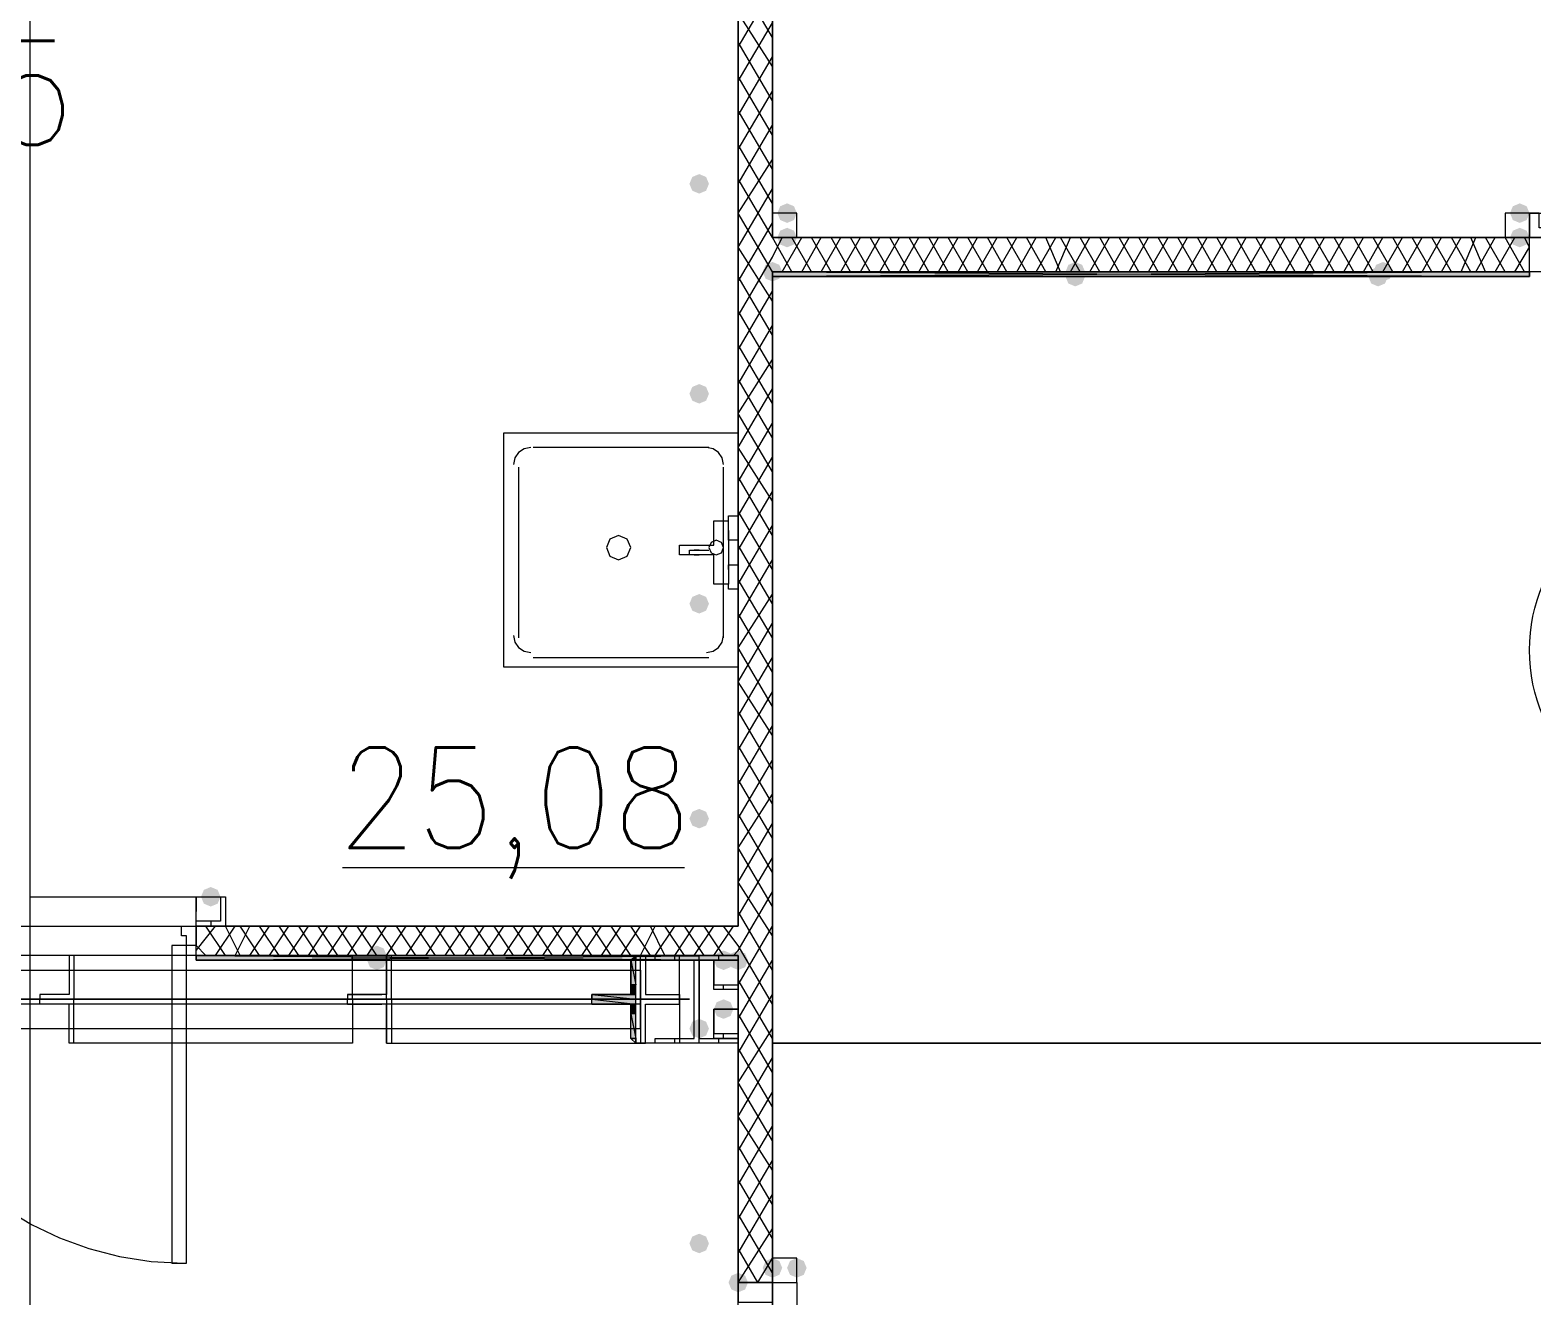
# Model space of a CAD drawing. Header units: millimetres. Extents: x 0 to 420, y 0 to 297.
# Drawn here: x 107.61 to 120.63, y 167.1 to 178.08 of the extents above; entities that cross this region are included whole.
import ezdxf

# ---------------------------------------------------------------- set-up
doc = ezdxf.new("R2010")
doc.units = ezdxf.units.MM
doc.styles.get("Standard").update_dxf_attribs({"font": 'STANDARD'})

msp = doc.modelspace()

# ---------------------------------------------------------------- hatches: boundary and pattern name
for color, points in [(7, [(113.495667, 176.741667), (113.470796, 176.681871), (113.411, 176.657), (113.351204, 176.681871), (113.326333, 176.741667), (113.351204, 176.801462), (113.411, 176.826333), (113.470796, 176.801463)]), (7, [(114.257667, 176.487667), (114.232796, 176.427871), (114.173, 176.403), (114.113204, 176.427871), (114.088333, 176.487667), (114.113204, 176.547462), (114.173, 176.572333), (114.232796, 176.547463)]), (7, [(120.607667, 176.487667), (120.582796, 176.427871), (120.523, 176.403), (120.463204, 176.427871), (120.438333, 176.487667), (120.463204, 176.547462), (120.523, 176.572333), (120.582796, 176.547463)]), (7, [(114.257667, 176.276), (114.232796, 176.216204), (114.173, 176.191333), (114.113204, 176.216204), (114.088333, 176.276), (114.113204, 176.335796), (114.173, 176.360667), (114.232796, 176.335796)]), (7, [(120.607667, 176.276), (120.582796, 176.216204), (120.523, 176.191333), (120.463204, 176.216204), (120.438333, 176.276), (120.463204, 176.335796), (120.523, 176.360667), (120.582796, 176.335796)]), (7, [(114.130667, 175.979667), (114.105796, 175.919871), (114.046, 175.895), (113.986204, 175.919871), (113.961333, 175.979667), (113.986204, 176.039462), (114.046, 176.064333), (114.105796, 176.039463)]), (254, [(114.130667, 175.979667), (114.105796, 175.919871), (114.046, 175.895), (113.986204, 175.919871), (113.961333, 175.979667), (113.986204, 176.039462), (114.046, 176.064333), (114.105796, 176.039463)]), (254, [(114.130667, 175.979667), (114.105796, 175.919871), (114.046, 175.895), (113.986204, 175.919871), (113.961333, 175.979667), (113.986204, 176.039462), (114.046, 176.064333), (114.105796, 176.039463)]), (254, [(116.755333, 175.979667), (116.730463, 175.919871), (116.670667, 175.895), (116.610871, 175.919871), (116.586, 175.979667), (116.610871, 176.039462), (116.670667, 176.064333), (116.730462, 176.039463)]), (254, [(116.755333, 175.937333), (116.730463, 175.877537), (116.670667, 175.852667), (116.610871, 175.877537), (116.586, 175.937333), (116.610871, 175.997129), (116.670667, 176.022), (116.730462, 175.997129)]), (254, [(119.38, 175.937333), (119.355129, 175.877537), (119.295333, 175.852667), (119.235538, 175.877537), (119.210667, 175.937333), (119.235537, 175.997129), (119.295333, 176.022), (119.355129, 175.997129)]), (254, [(119.422333, 175.979667), (119.397463, 175.919871), (119.337667, 175.895), (119.277871, 175.919871), (119.253, 175.979667), (119.277871, 176.039462), (119.337667, 176.064333), (119.397462, 176.039463)]), (7, [(113.495667, 174.921333), (113.470796, 174.861537), (113.411, 174.836667), (113.351204, 174.861537), (113.326333, 174.921333), (113.351204, 174.981129), (113.411, 175.006), (113.470796, 174.981129)]), (7, [(113.495667, 173.101), (113.470796, 173.041204), (113.411, 173.016333), (113.351204, 173.041204), (113.326333, 173.101), (113.351204, 173.160796), (113.411, 173.185667), (113.470796, 173.160796)]), (7, [(113.495667, 171.238333), (113.470796, 171.178537), (113.411, 171.153667), (113.351204, 171.178537), (113.326333, 171.238333), (113.351204, 171.298129), (113.411, 171.323), (113.470796, 171.298129)]), (7, [(109.262333, 170.561), (109.237463, 170.501204), (109.177667, 170.476333), (109.117871, 170.501204), (109.093, 170.561), (109.117871, 170.620796), (109.177667, 170.645667), (109.237462, 170.620796)]), (254, [(110.701667, 170.053), (110.676796, 169.993204), (110.617, 169.968333), (110.557204, 169.993204), (110.532333, 170.053), (110.557204, 170.112796), (110.617, 170.137667), (110.676796, 170.112796)]), (254, [(110.701667, 170.010667), (110.676796, 169.950871), (110.617, 169.926), (110.557204, 169.950871), (110.532333, 170.010667), (110.557204, 170.070462), (110.617, 170.095333), (110.676796, 170.070463)]), (7, [(113.707333, 170.010667), (113.682463, 169.950871), (113.622667, 169.926), (113.562871, 169.950871), (113.538, 170.010667), (113.562871, 170.070462), (113.622667, 170.095333), (113.682462, 170.070463)]), (254, [(113.834333, 170.010667), (113.809462, 169.950871), (113.749667, 169.926), (113.689871, 169.950871), (113.665, 170.010667), (113.689871, 170.070462), (113.749667, 170.095333), (113.809462, 170.070463)]), (98, [(112.522, 169.714333), (112.564333, 169.714333)]), (98, [(112.522, 169.629667), (112.564333, 169.629667)]), (98, [(112.776, 169.714333), (112.860667, 169.714333)]), (7, [(113.707333, 169.587333), (113.682463, 169.527537), (113.622667, 169.502667), (113.562871, 169.527537), (113.538, 169.587333), (113.562871, 169.647129), (113.622667, 169.672), (113.682462, 169.647129)]), (7, [(113.495667, 169.418), (113.470796, 169.358204), (113.411, 169.333333), (113.351204, 169.358204), (113.326333, 169.418), (113.351204, 169.477796), (113.411, 169.502667), (113.470796, 169.477796)]), (7, [(113.495667, 167.555333), (113.470796, 167.495537), (113.411, 167.470667), (113.351204, 167.495537), (113.326333, 167.555333), (113.351204, 167.615129), (113.411, 167.64), (113.470796, 167.615129)]), (7, [(114.130667, 167.343667), (114.105796, 167.283871), (114.046, 167.259), (113.986204, 167.283871), (113.961333, 167.343667), (113.986204, 167.403462), (114.046, 167.428333), (114.105796, 167.403463)]), (7, [(114.342333, 167.343667), (114.317463, 167.283871), (114.257667, 167.259), (114.197871, 167.283871), (114.173, 167.343667), (114.197871, 167.403462), (114.257667, 167.428333), (114.317462, 167.403463)]), (7, [(113.834333, 167.216667), (113.809462, 167.156871), (113.749667, 167.132), (113.689871, 167.156871), (113.665, 167.216667), (113.689871, 167.276462), (113.749667, 167.301333), (113.809462, 167.276463)])]:
    msp.add_hatch(color=color).paths.add_polyline_path(points, flags=0)
h = msp.add_hatch(color=7)
h.paths.add_polyline_path([(120.607667, 175.979667), (114.046, 175.979667), (120.607667, 175.937333)], flags=0)
h.paths.add_polyline_path([(114.046, 175.979667), (120.607667, 175.937333), (114.046, 175.937333)], flags=0)
h = msp.add_hatch(color=7)
h.paths.add_polyline_path([(113.749667, 170.053), (109.050667, 170.053), (113.749667, 170.010667)], flags=0)
h.paths.add_polyline_path([(109.050667, 170.053), (113.749667, 170.010667), (109.050667, 170.010667)], flags=0)
h = msp.add_hatch(color=98)
h.paths.add_polyline_path([(112.860667, 170.010667), (112.860667, 170.053)], flags=0)
h.paths.add_polyline_path([(112.860667, 170.053), (112.860667, 170.010667), (112.818333, 170.010667)], flags=0)
h = msp.add_hatch(color=98)
h.paths.add_polyline_path([(112.860667, 170.010667), (112.818333, 170.010667), (112.860667, 169.799)], flags=0)
h.paths.add_polyline_path([(112.818333, 170.010667), (112.860667, 169.799), (112.818333, 169.799)], flags=0)
h = msp.add_hatch(color=98)
h.paths.add_polyline_path([(112.860667, 169.799), (112.818333, 169.799), (112.860667, 169.756667)], flags=0)
h.paths.add_polyline_path([(112.818333, 169.799), (112.860667, 169.756667), (112.818333, 169.756667)], flags=0)
h = msp.add_hatch(color=98)
h.paths.add_polyline_path([(112.860667, 169.756667), (112.818333, 169.756667), (112.860667, 169.714333)], flags=0)
h.paths.add_polyline_path([(112.818333, 169.756667), (112.860667, 169.714333), (112.818333, 169.714333)], flags=0)
h.paths.add_polyline_path([(112.860667, 169.714333), (112.818333, 169.714333)], flags=0)
h.paths.add_polyline_path([(112.818333, 169.714333), (112.860667, 169.714333)], flags=0)
h.paths.add_polyline_path([(112.860667, 169.714333), (112.818333, 169.714333)], flags=0)
h.paths.add_polyline_path([(112.860667, 169.714333), (112.818333, 169.714333)], flags=0)
h = msp.add_hatch(color=98)
h.paths.add_polyline_path([(112.860667, 169.714333), (112.522, 169.714333)], flags=0)
h.paths.add_polyline_path([(112.522, 169.714333), (112.860667, 169.714333)], flags=0)
h.paths.add_polyline_path([(112.860667, 169.714333), (112.522, 169.714333)], flags=0)
h.paths.add_polyline_path([(112.860667, 169.714333), (112.522, 169.714333), (112.479667, 169.714333)], flags=0)
h = msp.add_hatch(color=98)
h.paths.add_polyline_path([(112.479667, 169.714333), (112.860667, 169.714333)], flags=0)
h.paths.add_polyline_path([(112.860667, 169.714333), (112.479667, 169.714333)], flags=0)
h = msp.add_hatch(color=98)
h.paths.add_polyline_path([(112.860667, 169.714333), (112.479667, 169.714333), (112.860667, 169.672)], flags=0)
h.paths.add_polyline_path([(112.479667, 169.714333), (112.860667, 169.672), (112.479667, 169.672)], flags=0)
h.paths.add_polyline_path([(112.860667, 169.672), (112.479667, 169.672)], flags=0)
h.paths.add_polyline_path([(112.479667, 169.672), (112.860667, 169.672)], flags=0)
h.paths.add_polyline_path([(112.860667, 169.672), (112.479667, 169.672)], flags=0)
h.paths.add_polyline_path([(112.860667, 169.672), (112.479667, 169.672)], flags=0)
h = msp.add_hatch(color=98)
h.paths.add_polyline_path([(112.479667, 169.672), (112.860667, 169.672)], flags=0)
h.paths.add_polyline_path([(112.860667, 169.672), (112.479667, 169.672)], flags=0)
h.paths.add_polyline_path([(112.860667, 169.672), (112.479667, 169.672)], flags=0)
h.paths.add_polyline_path([(112.479667, 169.672), (112.860667, 169.672)], flags=0)
h = msp.add_hatch(color=98)
h.paths.add_polyline_path([(112.860667, 169.672), (112.479667, 169.672), (112.860667, 169.629667)], flags=0)
h.paths.add_polyline_path([(112.479667, 169.672), (112.860667, 169.629667), (112.479667, 169.629667)], flags=0)
h.paths.add_polyline_path([(112.860667, 169.629667), (112.479667, 169.629667)], flags=0)
h.paths.add_polyline_path([(112.479667, 169.629667), (112.860667, 169.629667)], flags=0)
h = msp.add_hatch(color=98)
h.paths.add_polyline_path([(112.860667, 169.629667), (112.479667, 169.629667)], flags=0)
h.paths.add_polyline_path([(112.479667, 169.629667), (112.860667, 169.629667), (112.522, 169.629667)], flags=0)
h.paths.add_polyline_path([(112.860667, 169.629667), (112.522, 169.629667)], flags=0)
h.paths.add_polyline_path([(112.522, 169.629667), (112.860667, 169.629667)], flags=0)
h = msp.add_hatch(color=98)
h.paths.add_polyline_path([(112.522, 169.714333), (112.564333, 169.714333)], flags=0)
h.paths.add_polyline_path([(112.564333, 169.714333), (112.522, 169.714333)], flags=0)
h = msp.add_hatch(color=98)
h.paths.add_polyline_path([(112.522, 169.629667), (112.564333, 169.629667)], flags=0)
h.paths.add_polyline_path([(112.564333, 169.629667), (112.522, 169.629667)], flags=0)
h = msp.add_hatch(color=98)
h.paths.add_polyline_path([(112.860667, 169.714333), (112.818333, 169.714333)], flags=0)
h.paths.add_polyline_path([(112.818333, 169.714333), (112.860667, 169.714333), (112.776, 169.714333)], flags=0)
h.paths.add_polyline_path([(112.860667, 169.714333), (112.776, 169.714333), (112.564333, 169.714333)], flags=0)
h = msp.add_hatch(color=98)
h.paths.add_polyline_path([(112.860667, 169.629667), (112.564333, 169.629667)], flags=0)
h.paths.add_polyline_path([(112.564333, 169.629667), (112.860667, 169.629667), (112.776, 169.629667)], flags=0)
h = msp.add_hatch(color=98)
h.paths.add_polyline_path([(112.860667, 169.629667), (112.776, 169.629667)], flags=0)
h.paths.add_polyline_path([(112.776, 169.629667), (112.860667, 169.629667), (112.818333, 169.629667)], flags=0)
h.paths.add_polyline_path([(112.860667, 169.629667), (112.818333, 169.629667)], flags=0)
h.paths.add_polyline_path([(112.818333, 169.629667), (112.860667, 169.629667)], flags=0)
h.paths.add_polyline_path([(112.860667, 169.629667), (112.818333, 169.629667)], flags=0)
h.paths.add_polyline_path([(112.860667, 169.629667), (112.818333, 169.629667)], flags=0)
h = msp.add_hatch(color=98)
h.paths.add_polyline_path([(112.860667, 169.629667), (112.818333, 169.629667), (112.860667, 169.587333)], flags=0)
h.paths.add_polyline_path([(112.818333, 169.629667), (112.860667, 169.587333), (112.818333, 169.587333)], flags=0)
h = msp.add_hatch(color=98)
h.paths.add_polyline_path([(112.860667, 169.587333), (112.818333, 169.587333), (112.860667, 169.545)], flags=0)
h.paths.add_polyline_path([(112.818333, 169.587333), (112.860667, 169.545), (112.818333, 169.545)], flags=0)
h = msp.add_hatch(color=98)
h.paths.add_polyline_path([(112.860667, 169.545), (112.818333, 169.545), (112.860667, 169.333333)], flags=0)
h.paths.add_polyline_path([(112.818333, 169.545), (112.860667, 169.333333), (112.818333, 169.333333)], flags=0)

# ---------------------------------------------------------------- linework, layer by layer
at = {"color": 1, "lineweight": 0}
msp.add_lwpolyline([(107.611335, 163.152666), (107.611335, 178.138666), (107.611335, 178.858333), (108.331001, 178.858333), (117.771335, 178.858333), (117.771335, 181.821666), (121.200335, 181.821666), (121.920001, 181.821666), (121.920001, 195.622333), (116.755335, 195.622333), (116.755335, 203.369333), (110.659335, 203.369333), (110.659335, 213.783332), (109.685668, 213.783332), (109.685668, 219.328999), (139.488334, 219.328999), (139.488334, 204.131333), (226.610334, 204.131333)], dxfattribs=at)
at = {"color": 152, "lineweight": 0}
msp.add_lwpolyline([(113.749667, 187.409667), (101.430667, 187.409667), (101.430667, 170.307), (113.749667, 170.307)], close=True, dxfattribs=at)
at = {"color": 7, "lineweight": 0}
for points in [[(113.749667, 187.409667), (113.749667, 170.307)], [(114.046, 176.276), (114.046, 187.409667)], [(114.046, 178.011667), (113.749667, 178.519667)], [(113.749667, 177.927), (114.046, 178.435)], [(114.046, 177.757667), (113.749667, 178.223333)], [(113.749667, 177.630667), (114.046, 178.138667)], [(114.046, 177.461333), (113.749667, 177.969333)], [(113.749667, 177.334333), (114.046, 177.842333)], [(114.046, 177.165), (113.749667, 177.673)], [(113.749667, 177.038), (114.046, 177.546)], [(114.046, 176.868667), (113.749667, 177.376667)], [(113.749667, 176.741667), (114.046, 177.249667)], [(114.046, 176.572333), (113.749667, 177.080333)], [(113.749667, 176.487667), (114.046, 176.953333)], [(114.046, 176.276), (113.749667, 176.784)], [(113.749667, 176.191333), (114.046, 176.699333)], [(114.046, 175.979667), (113.749667, 176.487667)], [(113.749667, 175.895), (114.046, 176.403)], [(120.607667, 176.403), (120.607667, 176.487667), (122.089333, 176.487667)], [(122.089333, 176.276), (120.607667, 176.276), (120.607667, 176.403)], [(114.046, 176.106667), (114.130667, 176.276)], [(114.215333, 175.979667), (114.046, 176.276)], [(120.607667, 176.276), (114.046, 176.276)], [(114.130667, 175.979667), (114.3, 176.276)], [(114.384667, 175.979667), (114.215333, 176.276)], [(114.3, 175.979667), (114.469333, 176.276)], [(114.554, 175.979667), (114.384667, 176.276)], [(114.469333, 175.979667), (114.638667, 176.276)], [(114.723333, 175.979667), (114.554, 176.276)], [(114.638667, 175.979667), (114.808, 176.276)], [(114.892667, 175.979667), (114.723333, 176.276)], [(114.808, 175.979667), (114.977333, 176.276)], [(115.062, 175.979667), (114.892667, 176.276)], [(114.977333, 175.979667), (115.146667, 176.276)], [(115.231333, 175.979667), (115.062, 176.276)], [(115.146667, 175.979667), (115.316, 176.276)], [(115.400667, 175.979667), (115.231333, 176.276)], [(115.316, 175.979667), (115.485333, 176.276)], [(115.57, 175.979667), (115.400667, 176.276)], [(115.485333, 175.979667), (115.654667, 176.276)], [(115.739333, 175.979667), (115.57, 176.276)], [(115.654667, 175.979667), (115.824, 176.276)], [(115.908667, 175.979667), (115.739333, 176.276)], [(115.824, 175.979667), (115.993333, 176.276)], [(116.078, 175.979667), (115.908667, 176.276)], [(115.993333, 175.979667), (116.162667, 176.276)], [(116.247333, 175.979667), (116.078, 176.276)], [(116.162667, 175.979667), (116.332, 176.276)], [(116.416667, 175.979667), (116.247333, 176.276)], [(116.332, 175.979667), (116.501333, 176.276)], [(116.543667, 175.979667), (116.416667, 176.276)], [(116.501333, 175.979667), (116.628333, 176.276)], [(116.713, 175.979667), (116.543667, 176.276)], [(116.628333, 175.979667), (116.797667, 176.276)], [(116.882333, 175.979667), (116.713, 176.276)], [(116.797667, 175.979667), (116.967, 176.276)], [(117.051667, 175.979667), (116.882333, 176.276)], [(116.967, 175.979667), (117.136333, 176.276)], [(117.221, 175.979667), (117.051667, 176.276)], [(117.136333, 175.979667), (117.305667, 176.276)], [(117.390333, 175.979667), (117.221, 176.276)], [(117.305667, 175.979667), (117.475, 176.276)], [(117.559667, 175.979667), (117.390333, 176.276)], [(117.475, 175.979667), (117.644333, 176.276)], [(117.729, 175.979667), (117.559667, 176.276)], [(117.644333, 175.979667), (117.813667, 176.276)], [(117.898333, 175.979667), (117.729, 176.276)], [(117.813667, 175.979667), (117.983, 176.276)], [(118.067667, 175.979667), (117.898333, 176.276)], [(117.983, 175.979667), (118.152333, 176.276)], [(118.237, 175.979667), (118.067667, 176.276)], [(118.152333, 175.979667), (118.321667, 176.276)], [(118.406333, 175.979667), (118.237, 176.276)], [(118.321667, 175.979667), (118.491, 176.276)], [(118.575667, 175.979667), (118.406333, 176.276)], [(118.491, 175.979667), (118.660333, 176.276)], [(118.745, 175.979667), (118.575667, 176.276)], [(118.660333, 175.979667), (118.829667, 176.276)], [(118.914333, 175.979667), (118.745, 176.276)], [(118.829667, 175.979667), (118.999, 176.276)], [(119.083667, 175.979667), (118.914333, 176.276)], [(118.999, 175.979667), (119.168333, 176.276)], [(119.253, 175.979667), (119.083667, 176.276)], [(119.168333, 175.979667), (119.337667, 176.276)], [(119.422333, 175.979667), (119.253, 176.276)], [(119.337667, 175.979667), (119.507, 176.276)], [(119.591667, 175.979667), (119.422333, 176.276)], [(119.507, 175.979667), (119.676333, 176.276)], [(119.761, 175.979667), (119.591667, 176.276)], [(119.676333, 175.979667), (119.845667, 176.276)], [(119.930333, 175.979667), (119.761, 176.276)], [(119.845667, 175.979667), (120.015, 176.276)], [(120.099667, 175.979667), (119.930333, 176.276)], [(120.015, 175.979667), (120.142, 176.276)], [(120.226667, 175.979667), (120.099667, 176.276)], [(120.142, 175.979667), (120.311333, 176.276)], [(120.396, 175.979667), (120.226667, 176.276)], [(120.311333, 175.979667), (120.480667, 176.276)], [(120.565333, 175.979667), (120.396, 176.276)], [(120.607667, 176.191333), (120.565333, 176.276)], [(120.607667, 175.979667), (120.607667, 176.276)], [(120.607667, 175.979667), (120.607667, 176.276)], [(114.046, 175.725667), (113.749667, 176.191333)], [(120.480667, 175.979667), (120.607667, 176.191333)], [(113.749667, 175.598667), (114.046, 176.106667)], [(114.046, 175.429333), (113.749667, 175.937333)], [(120.607667, 175.979667), (114.046, 175.979667), (120.607667, 175.979667), (114.046, 175.937333)], [(114.046, 167.216667), (114.046, 175.979667)], [(114.046, 175.979667), (120.607667, 175.979667)], [(113.749667, 175.302333), (114.046, 175.810333)], [(114.046, 175.133), (113.749667, 175.641)], [(113.749667, 175.006), (114.046, 175.514)], [(114.046, 174.836667), (113.749667, 175.344667)], [(113.749667, 174.752), (114.046, 175.217667)], [(114.046, 174.540333), (113.749667, 175.048333)], [(113.749667, 174.455667), (114.046, 174.963667)], [(114.046, 174.244), (113.749667, 174.752)], [(113.749667, 174.159333), (114.046, 174.667333)], [(111.9505, 174.455667), (111.892827, 174.444023), (111.84573, 174.41227), (111.813977, 174.365173), (111.802333, 174.3075)], [(113.495667, 174.455667), (111.971667, 174.455667)], [(113.622667, 174.3075), (113.611023, 174.365173), (113.57927, 174.41227), (113.532173, 174.444023), (113.4745, 174.455667)], [(114.046, 173.99), (113.749667, 174.455667)], [(113.749667, 173.863), (114.046, 174.371)], [(111.844667, 174.286333), (111.844667, 172.804667)], [(113.622667, 172.804667), (113.622667, 174.286333)], [(114.046, 173.693667), (113.749667, 174.201667)], [(113.749667, 173.566667), (114.046, 174.074667)], [(113.665, 173.736), (113.665, 173.820667)], [(113.665, 173.736), (113.665, 173.820667)], [(114.046, 173.397333), (113.749667, 173.905333)], [(113.749667, 173.270333), (114.046, 173.778333)], [(113.326333, 173.566667), (113.495667, 173.566667)], [(113.495667, 173.524333), (113.326333, 173.524333), (113.326333, 173.566667)], [(113.411, 173.566667), (113.368667, 173.566667)], [(113.368667, 173.524333), (113.411, 173.524333)], [(114.046, 173.101), (113.749667, 173.609)], [(113.665, 173.397333), (113.665, 173.270333)], [(113.665, 173.397333), (113.665, 173.270333)], [(113.749667, 172.974), (114.046, 173.482)], [(114.046, 172.804667), (113.749667, 173.312667)], [(113.749667, 172.72), (114.046, 173.185667)], [(114.046, 172.508333), (113.749667, 173.016333)], [(113.749667, 172.423667), (114.046, 172.931667)], [(111.802333, 172.825833), (111.813977, 172.76816), (111.84573, 172.721064), (111.892827, 172.68931), (111.9505, 172.677667)], [(113.4745, 172.677667), (113.532173, 172.68931), (113.57927, 172.721064), (113.611023, 172.76816), (113.622667, 172.825833)], [(111.971667, 172.635333), (113.495667, 172.635333)], [(114.046, 172.212), (113.749667, 172.72)], [(113.749667, 172.127333), (114.046, 172.635333)], [(114.046, 171.958), (113.749667, 172.423667)], [(113.749667, 171.831), (114.046, 172.339)], [(114.046, 171.661667), (113.749667, 172.169667)], [(113.749667, 171.534667), (114.046, 172.042667)], [(114.046, 171.365333), (113.749667, 171.873333)], [(113.749667, 171.238333), (114.046, 171.746333)], [(114.046, 171.069), (113.749667, 171.577)], [(113.749667, 170.984333), (114.046, 171.45)], [(114.046, 170.772667), (113.749667, 171.280667)], [(113.749667, 170.688), (114.046, 171.196)], [(114.046, 170.476333), (113.749667, 170.984333)], [(110.320667, 170.815), (113.284, 170.815)], [(113.749667, 170.391667), (114.046, 170.899667)], [(114.046, 170.222333), (113.749667, 170.688)], [(107.611333, 170.561), (109.050667, 170.561), (109.262333, 170.561), (109.262333, 170.349333), (109.050667, 170.349333), (109.050667, 170.561), (109.304667, 170.561), (109.304667, 170.307), (109.050667, 170.307), (109.050667, 170.561), (109.050667, 170.434)], [(113.749667, 170.095333), (114.046, 170.603333)], [(107.611333, 170.307), (109.050667, 170.307), (109.050667, 170.434)], [(114.046, 169.926), (113.749667, 170.434)], [(109.050667, 170.095333), (109.22, 170.307)], [(109.050667, 170.053), (109.050667, 170.137667), (109.050667, 170.307)], [(113.749667, 170.307), (109.050667, 170.307)], [(109.304667, 170.053), (109.135333, 170.307)], [(109.177667, 170.349333), (109.177667, 170.307)], [(109.22, 170.053), (109.389333, 170.307)], [(109.431667, 170.053), (109.304667, 170.307)], [(109.389333, 170.053), (109.516333, 170.307)], [(109.601, 170.053), (109.431667, 170.307)], [(109.516333, 170.053), (109.685667, 170.307)], [(109.770333, 170.053), (109.601, 170.307)], [(109.685667, 170.053), (109.855, 170.307)], [(109.939667, 170.053), (109.770333, 170.307)], [(109.855, 170.053), (110.024333, 170.307)], [(110.109, 170.053), (109.939667, 170.307)], [(110.024333, 170.053), (110.193667, 170.307)], [(110.278333, 170.053), (110.109, 170.307)], [(110.193667, 170.053), (110.363, 170.307)], [(110.447667, 170.053), (110.278333, 170.307)], [(110.363, 170.053), (110.532333, 170.307)], [(110.617, 170.053), (110.447667, 170.307)], [(110.532333, 170.053), (110.701667, 170.307)], [(110.786333, 170.053), (110.617, 170.307)], [(110.701667, 170.053), (110.871, 170.307)], [(110.955667, 170.053), (110.786333, 170.307)], [(110.871, 170.053), (111.040333, 170.307)], [(111.125, 170.053), (110.955667, 170.307)], [(111.040333, 170.053), (111.209667, 170.307)], [(111.294333, 170.053), (111.125, 170.307)], [(111.209667, 170.053), (111.379, 170.307)], [(111.463667, 170.053), (111.294333, 170.307)], [(111.379, 170.053), (111.548333, 170.307)], [(111.633, 170.053), (111.463667, 170.307)], [(111.548333, 170.053), (111.717667, 170.307)], [(111.802333, 170.053), (111.633, 170.307)], [(111.717667, 170.053), (111.887, 170.307)], [(111.971667, 170.053), (111.802333, 170.307)], [(111.887, 170.053), (112.056333, 170.307)], [(112.141, 170.053), (111.971667, 170.307)], [(112.056333, 170.053), (112.225667, 170.307)], [(112.310333, 170.053), (112.141, 170.307)], [(112.225667, 170.053), (112.395, 170.307)], [(112.479667, 170.053), (112.310333, 170.307)], [(112.395, 170.053), (112.564333, 170.307)], [(112.649, 170.053), (112.479667, 170.307)], [(112.564333, 170.053), (112.733667, 170.307)], [(112.818333, 170.053), (112.649, 170.307)], [(112.733667, 170.053), (112.903, 170.307)], [(112.987667, 170.053), (112.818333, 170.307)], [(112.903, 170.053), (113.03, 170.307)], [(113.114667, 170.053), (112.987667, 170.307)], [(113.03, 170.053), (113.199333, 170.307)], [(113.284, 170.053), (113.114667, 170.307)], [(113.199333, 170.053), (113.368667, 170.307)], [(113.453333, 170.053), (113.284, 170.307)], [(113.368667, 170.053), (113.538, 170.307)], [(113.622667, 170.053), (113.453333, 170.307)], [(113.538, 170.053), (113.707333, 170.307)], [(113.749667, 170.137667), (113.622667, 170.307)], [(113.749667, 169.799), (114.046, 170.307)], [(106.172, 170.158833), (106.186316, 169.875325), (106.228334, 169.600006), (106.29666, 169.334272), (106.389901, 169.079515), (106.506663, 168.83713), (106.645552, 168.608509), (106.805176, 168.395048), (106.984139, 168.198139), (107.181048, 168.019176), (107.394509, 167.859552), (107.62313, 167.720663), (107.865515, 167.603901), (108.120272, 167.51066), (108.386006, 167.442334), (108.661325, 167.400316), (108.944833, 167.386)], [(107.95, 170.053), (107.95, 170.010667), (107.95, 169.756667), (107.95, 169.714333), (107.907667, 169.714333), (107.696, 169.714333), (107.696, 169.672)], [(107.992333, 170.053), (107.95, 170.053)], [(109.135333, 170.053), (109.050667, 170.137667)], [(109.050667, 170.053), (109.050667, 170.137667)], [(109.050667, 170.010667), (113.749667, 170.010667), (109.050667, 170.010667), (113.749667, 170.053)], [(109.050667, 170.053), (113.749667, 170.053)], [(110.701667, 169.672), (110.701667, 170.053), (110.701667, 170.010667), (110.701667, 169.756667), (110.701667, 169.714333)], [(110.701667, 170.053), (112.860667, 170.053)], [(112.903, 169.672), (112.903, 170.053), (112.945333, 170.053), (112.945333, 170.010667), (112.945333, 169.756667), (112.945333, 169.714333), (112.987667, 169.714333), (113.199333, 169.714333), (113.241667, 169.714333), (113.241667, 169.672), (112.903, 169.672), (110.744, 169.672), (110.744, 170.053), (112.903, 170.053)], [(112.860667, 169.672), (113.241667, 169.672), (113.241667, 170.053), (112.860667, 170.053)], [(113.03, 170.010667), (113.03, 170.053)], [(113.199333, 170.010667), (113.199333, 170.053)], [(113.411, 169.291), (113.411, 170.053)], [(113.580333, 170.010667), (113.580333, 170.053)], [(113.707333, 170.053), (113.749667, 170.095333)], [(114.046, 169.629667), (113.749667, 170.137667)], [(113.749667, 170.010667), (113.749667, 170.053)], [(113.749667, 170.053), (113.749667, 167.216667)], [(113.749667, 169.502667), (114.046, 170.010667)], [(102.277333, 169.926), (102.277333, 169.672), (102.277333, 169.714333), (102.277333, 169.926), (112.903, 169.926), (112.903, 169.672), (102.277333, 169.672), (102.277333, 169.714333)], [(113.622667, 169.756667), (113.622667, 169.799)], [(114.046, 169.333333), (113.749667, 169.841333)], [(112.903, 169.629667), (112.903, 169.672), (112.903, 169.629667), (102.277333, 169.629667), (102.277333, 169.672), (112.903, 169.672)], [(102.277333, 169.629667), (102.277333, 169.460333), (102.277333, 169.418), (112.903, 169.418), (112.903, 169.460333), (112.903, 169.629667), (112.903, 169.418)], [(107.696, 169.672), (107.992333, 169.672)], [(107.95, 169.291), (107.95, 169.333333), (107.95, 169.587333), (107.95, 169.629667), (107.907667, 169.629667), (107.696, 169.629667), (107.696, 169.672)], [(107.696, 169.672), (107.992333, 169.672)], [(110.701667, 169.714333), (110.659333, 169.714333), (110.363, 169.714333), (110.659333, 169.714333)], [(110.363, 169.714333), (110.363, 169.672)], [(110.363, 169.672), (110.701667, 169.672)], [(110.363, 169.629667), (110.363, 169.672)], [(110.363, 169.672), (110.701667, 169.672)], [(110.701667, 169.629667), (110.659333, 169.629667), (110.363, 169.629667), (110.659333, 169.629667)], [(110.701667, 169.672), (112.860667, 169.672)], [(110.701667, 169.672), (110.701667, 169.291), (110.701667, 169.333333), (110.701667, 169.587333), (110.701667, 169.629667)], [(110.701667, 169.672), (112.860667, 169.672)], [(112.903, 169.672), (112.903, 169.291), (112.945333, 169.291), (112.945333, 169.333333), (112.945333, 169.587333), (112.945333, 169.629667), (112.987667, 169.629667), (113.199333, 169.629667), (113.241667, 169.629667), (113.241667, 169.672), (112.903, 169.672), (110.744, 169.672), (110.744, 169.291), (112.903, 169.291)], [(112.522, 169.714333), (112.776, 169.714333)], [(112.522, 169.629667), (112.776, 169.629667)], [(112.860667, 169.672), (113.241667, 169.672), (113.241667, 169.291), (112.860667, 169.291)], [(113.749667, 169.206333), (114.046, 169.714333)], [(114.046, 169.037), (113.749667, 169.545)], [(113.622667, 169.333333), (113.622667, 169.375667)], [(113.749667, 168.952333), (114.046, 169.418)], [(107.992333, 169.291), (107.95, 169.291)], [(110.701667, 169.291), (112.860667, 169.291)], [(113.03, 169.291), (113.03, 169.333333)], [(113.199333, 169.291), (113.199333, 169.333333)], [(113.580333, 169.291), (113.580333, 169.333333)], [(113.749667, 169.291), (113.749667, 169.333333)], [(114.046, 168.740667), (113.749667, 169.248667)], [(113.749667, 168.656), (114.046, 169.164)], [(114.046, 168.444333), (113.749667, 168.952333)], [(113.749667, 168.359667), (114.046, 168.867667)], [(114.046, 168.190333), (113.749667, 168.656)], [(113.749667, 168.063333), (114.046, 168.571333)], [(114.046, 167.894), (113.749667, 168.402)], [(113.749667, 167.767), (114.046, 168.275)], [(114.046, 167.597667), (113.749667, 168.105667)], [(113.749667, 167.470667), (114.046, 167.978667)], [(114.046, 167.301333), (113.749667, 167.809333)], [(113.749667, 167.216667), (114.046, 167.682333)], [(113.919, 167.216667), (113.749667, 167.513)], [(113.919, 167.216667), (114.046, 167.428333)], [(114.046, 167.216667), (113.749667, 167.216667)], [(114.046, 163.872333), (114.046, 167.216667), (114.173, 167.216667)], [(114.173, 167.216667), (114.257667, 167.216667), (114.257667, 163.872333)]]:
    msp.add_lwpolyline(points, dxfattribs=at)
for points in [[(130.640667, 176.276), (130.640667, 187.409667), (114.046, 187.409667), (114.046, 176.276)], [(114.046, 176.276), (114.257667, 176.276), (114.257667, 176.487667), (114.046, 176.487667), (114.046, 176.276), (114.257667, 176.276), (114.257667, 176.487667), (114.046, 176.487667)], [(120.396, 176.276), (120.607667, 176.276), (120.607667, 176.487667), (120.396, 176.487667), (120.396, 176.276), (120.607667, 176.276), (120.607667, 176.487667), (120.396, 176.487667)], [(120.734667, 176.276), (120.734667, 176.360667), (120.692333, 176.360667), (120.692333, 176.487667), (120.607667, 176.487667), (120.607667, 176.276)], [(120.607667, 175.979667), (114.046, 175.979667), (120.607667, 175.937333)], [(114.046, 175.979667), (120.607667, 175.937333), (114.046, 175.937333)], [(120.607667, 175.979667), (120.607667, 175.937333), (114.046, 175.937333), (114.046, 175.979667), (120.607667, 175.979667), (114.046, 175.979667), (114.046, 175.937333), (120.607667, 175.937333)], [(111.717667, 172.550667), (111.717667, 174.582667), (113.749667, 174.582667), (113.749667, 172.550667)], [(113.241667, 173.524333), (113.241667, 173.609), (113.368667, 173.609), (113.411, 173.609), (113.538, 173.609), (113.538, 173.820667), (113.665, 173.820667), (113.665, 173.863), (113.749667, 173.863), (113.749667, 173.651333), (113.665, 173.651333), (113.665, 173.736), (113.665, 173.397333), (113.665, 173.439667), (113.749667, 173.439667), (113.749667, 173.228), (113.665, 173.228), (113.665, 173.270333), (113.538, 173.270333), (113.538, 173.482), (113.538, 173.524333)], [(112.818333, 173.587833), (112.78734, 173.662673), (112.7125, 173.693667), (112.63766, 173.662673), (112.606667, 173.587833), (112.63766, 173.512993), (112.7125, 173.482), (112.78734, 173.512993)], [(113.622667, 173.587833), (113.604061, 173.632728), (113.559167, 173.651333), (113.514272, 173.632728), (113.495667, 173.587833), (113.514272, 173.542939), (113.559167, 173.524333), (113.604061, 173.542939)], [(109.050667, 170.307), (109.050667, 170.137667), (108.966, 170.137667), (108.966, 170.222333), (108.923667, 170.222333), (108.923667, 170.307)], [(109.050667, 170.307), (109.050667, 170.137667)], [(110.405333, 170.053), (107.992333, 170.053), (107.992333, 169.672), (110.405333, 169.672)], [(108.966, 167.386), (108.966, 170.137667), (108.839, 170.137667), (108.839, 167.386)], [(113.749667, 170.053), (109.050667, 170.053), (113.749667, 170.010667)], [(109.050667, 170.053), (113.749667, 170.010667), (109.050667, 170.010667)], [(109.050667, 170.010667), (109.050667, 170.053), (113.749667, 170.053), (113.749667, 170.010667), (109.050667, 170.010667), (113.749667, 170.010667), (113.749667, 170.053), (109.050667, 170.053)], [(113.749667, 169.291), (113.03, 169.291), (113.03, 169.333333), (113.368667, 169.333333), (113.368667, 170.010667), (113.03, 170.010667), (113.03, 170.053), (113.749667, 170.053), (113.749667, 170.010667), (113.411, 170.010667), (113.411, 169.333333), (113.749667, 169.333333)], [(113.749667, 169.756667), (113.538, 169.756667), (113.538, 170.010667), (113.749667, 170.010667)], [(113.749667, 169.799), (113.749667, 170.010667), (113.538, 170.010667), (113.538, 169.799)], [(110.405333, 169.291), (107.992333, 169.291), (107.992333, 169.672), (110.405333, 169.672)], [(113.326333, 169.672), (112.564333, 169.672)], [(113.749667, 169.333333), (113.538, 169.333333), (113.538, 169.587333), (113.749667, 169.587333)], [(113.749667, 169.375667), (113.749667, 169.587333), (113.538, 169.587333), (113.538, 169.375667)], [(114.257667, 167.216667), (114.257667, 167.428333), (114.046, 167.428333), (114.046, 167.216667), (114.257667, 167.216667), (114.257667, 167.428333), (114.046, 167.428333), (114.046, 167.216667)], [(114.046, 167.216667), (113.749667, 167.216667), (113.749667, 167.047333), (114.046, 167.047333)], [(113.749667, 167.216667), (114.046, 167.216667)]]:
    msp.add_lwpolyline(points, close=True, dxfattribs=at)
at = {"color": 171, "lineweight": 0}
msp.add_lwpolyline([(114.046, 169.291), (130.640667, 169.291), (130.640667, 175.979667), (114.046, 175.979667)], close=True, dxfattribs=at)
at = {"color": 8, "lineweight": 0}
for points in [[(113.749667, 157.734), (113.749667, 170.053), (101.430667, 170.053), (101.430667, 157.734)], [(235.500333, 158.453667), (235.500333, 169.291), (114.046, 169.291), (114.046, 158.453667)]]:
    msp.add_lwpolyline(points, close=True, dxfattribs=at)
at = {"color": 98, "lineweight": 0}
for points in [[(112.860667, 169.291), (112.860667, 169.672), (112.479667, 169.672), (112.860667, 169.672), (112.860667, 170.053)], [(112.860667, 170.053), (112.818333, 170.010667), (112.818333, 169.799), (112.818333, 169.756667), (112.818333, 169.714333), (112.776, 169.714333), (112.564333, 169.714333), (112.522, 169.714333), (112.479667, 169.714333), (112.479667, 169.672)], [(112.860667, 169.291), (112.818333, 169.333333), (112.818333, 169.545), (112.818333, 169.587333), (112.818333, 169.629667), (112.776, 169.629667), (112.564333, 169.629667), (112.522, 169.629667), (112.479667, 169.629667), (112.479667, 169.672)]]:
    msp.add_lwpolyline(points, dxfattribs=at)
for points in [[(112.860667, 170.053), (112.860667, 170.010667), (112.818333, 170.010667)], [(112.860667, 170.010667), (112.818333, 170.010667), (112.860667, 169.799)], [(112.818333, 170.010667), (112.860667, 169.799), (112.818333, 169.799)], [(112.860667, 170.010667), (112.860667, 170.053)], [(112.860667, 169.799), (112.818333, 169.799), (112.860667, 169.756667)], [(112.818333, 169.799), (112.860667, 169.756667), (112.818333, 169.756667)], [(112.860667, 169.756667), (112.818333, 169.756667), (112.860667, 169.714333)], [(112.818333, 169.756667), (112.860667, 169.714333), (112.818333, 169.714333)], [(112.860667, 169.714333), (112.522, 169.714333), (112.479667, 169.714333)], [(112.479667, 169.714333), (112.860667, 169.714333)], [(112.860667, 169.714333), (112.479667, 169.714333)], [(112.860667, 169.714333), (112.479667, 169.714333), (112.860667, 169.672)], [(112.479667, 169.714333), (112.860667, 169.672), (112.479667, 169.672)], [(112.479667, 169.672), (112.860667, 169.672)], [(112.860667, 169.672), (112.479667, 169.672)], [(112.860667, 169.672), (112.479667, 169.672)], [(112.479667, 169.672), (112.860667, 169.672)], [(112.860667, 169.672), (112.479667, 169.672), (112.860667, 169.629667)], [(112.479667, 169.672), (112.860667, 169.629667), (112.479667, 169.629667)], [(112.860667, 169.672), (112.479667, 169.672)], [(112.479667, 169.672), (112.860667, 169.672)], [(112.860667, 169.672), (112.479667, 169.672)], [(112.860667, 169.672), (112.479667, 169.672)], [(112.860667, 169.629667), (112.479667, 169.629667)], [(112.479667, 169.629667), (112.860667, 169.629667)], [(112.860667, 169.629667), (112.479667, 169.629667)], [(112.479667, 169.629667), (112.860667, 169.629667), (112.522, 169.629667)], [(112.522, 169.714333), (112.564333, 169.714333)], [(112.522, 169.714333), (112.564333, 169.714333)], [(112.564333, 169.714333), (112.522, 169.714333)], [(112.860667, 169.714333), (112.522, 169.714333)], [(112.522, 169.714333), (112.860667, 169.714333)], [(112.860667, 169.714333), (112.522, 169.714333)], [(112.860667, 169.629667), (112.522, 169.629667)], [(112.522, 169.629667), (112.860667, 169.629667)], [(112.522, 169.629667), (112.564333, 169.629667)], [(112.522, 169.629667), (112.564333, 169.629667)], [(112.564333, 169.629667), (112.522, 169.629667)], [(112.860667, 169.714333), (112.776, 169.714333), (112.564333, 169.714333)], [(112.860667, 169.629667), (112.564333, 169.629667)], [(112.564333, 169.629667), (112.860667, 169.629667), (112.776, 169.629667)], [(112.818333, 169.714333), (112.860667, 169.714333), (112.776, 169.714333)], [(112.776, 169.714333), (112.860667, 169.714333)], [(112.860667, 169.629667), (112.776, 169.629667)], [(112.776, 169.629667), (112.860667, 169.629667), (112.818333, 169.629667)], [(112.860667, 169.714333), (112.818333, 169.714333)], [(112.818333, 169.714333), (112.860667, 169.714333)], [(112.860667, 169.714333), (112.818333, 169.714333)], [(112.860667, 169.714333), (112.818333, 169.714333)], [(112.860667, 169.714333), (112.818333, 169.714333)], [(112.860667, 169.629667), (112.818333, 169.629667)], [(112.818333, 169.629667), (112.860667, 169.629667)], [(112.860667, 169.629667), (112.818333, 169.629667)], [(112.860667, 169.629667), (112.818333, 169.629667)], [(112.860667, 169.629667), (112.818333, 169.629667), (112.860667, 169.587333)], [(112.818333, 169.629667), (112.860667, 169.587333), (112.818333, 169.587333)], [(112.860667, 169.587333), (112.818333, 169.587333), (112.860667, 169.545)], [(112.818333, 169.587333), (112.860667, 169.545), (112.818333, 169.545)], [(112.860667, 169.545), (112.818333, 169.545), (112.860667, 169.333333)], [(112.818333, 169.545), (112.860667, 169.333333), (112.818333, 169.333333)], [(112.860667, 169.291), (112.818333, 169.333333)], [(112.860667, 169.291), (112.818333, 169.333333), (112.860667, 169.333333)]]:
    msp.add_lwpolyline(points, close=True, dxfattribs=at)
at = {"color": 7, "lineweight": 0}
msp.add_circle((122.068167, 172.698833), 1.4605, dxfattribs=at)

# ---------------------------------------------------------------- texts
at = {"color": 7, "attachment_point": 1}
for s, insert, char_height, width in [('1.4.45', (104.47867, 177.981907), 0.90157, 3.10540778), ('25,08', (110.278333, 171.856367), 0.872032, 2.76143467)]:
    msp.add_mtext(s, dxfattribs=dict(at, insert=insert, char_height=char_height, width=width))

doc.saveas('drawing.dxf')
